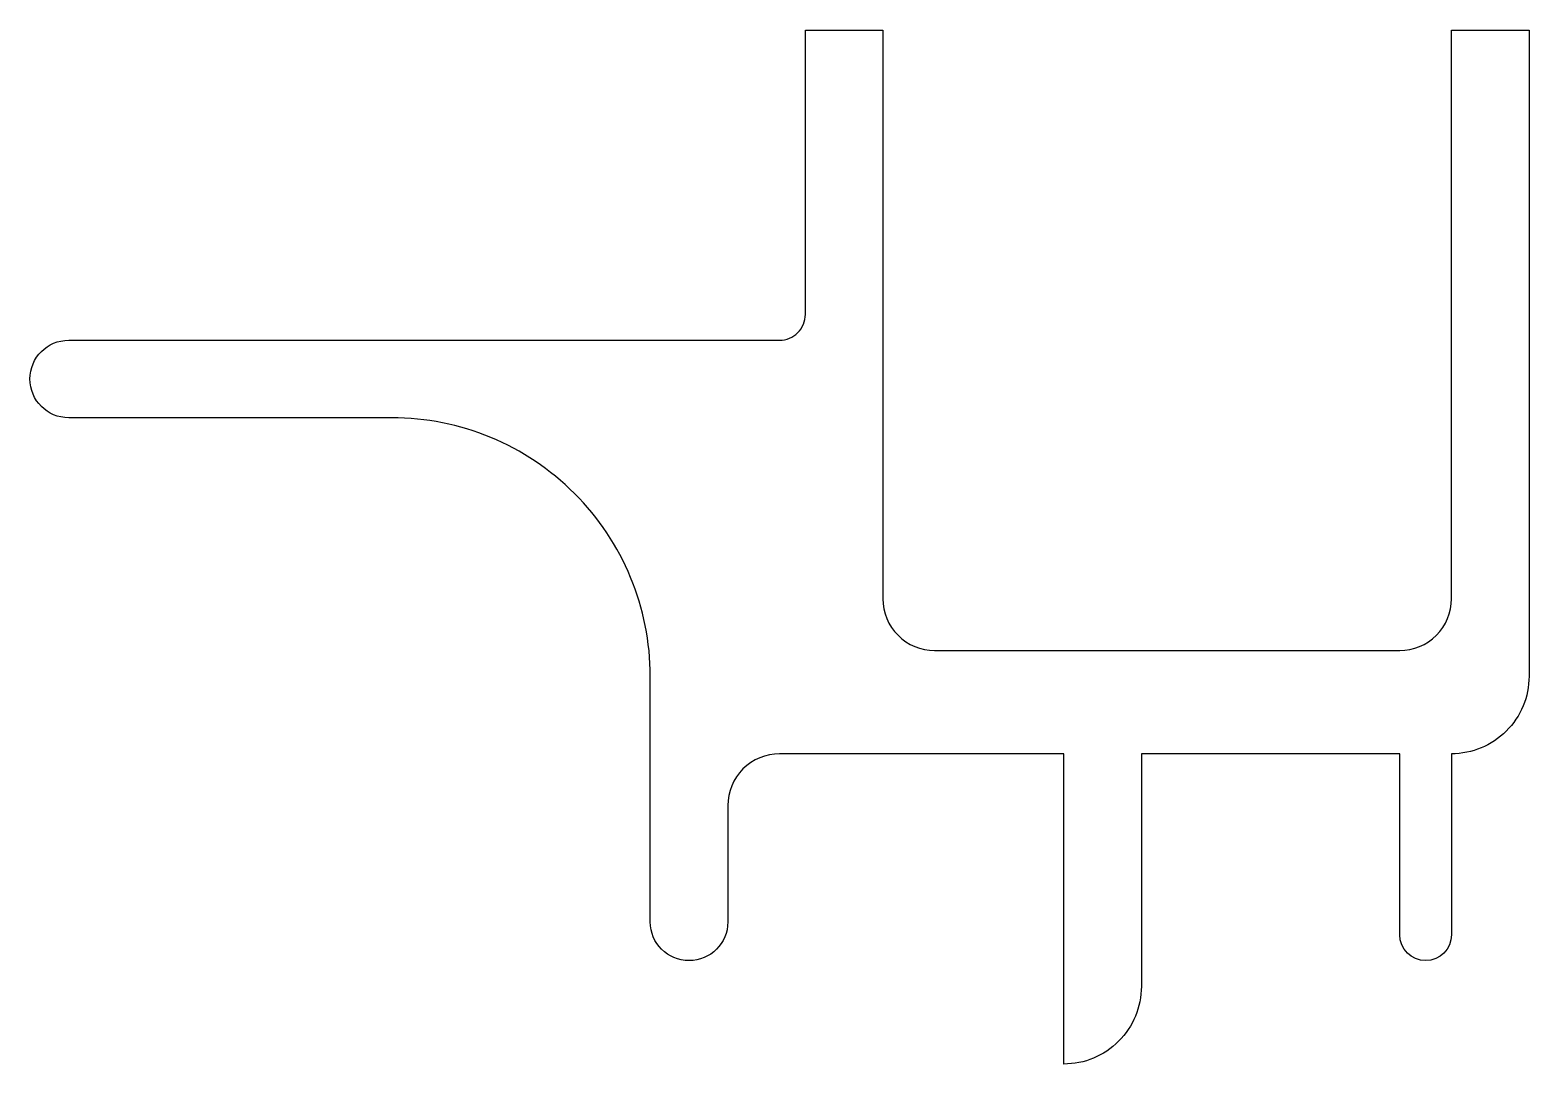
# Model space of a CAD drawing. Extents: x 250 to 279, y 253 to 273.
import ezdxf

# ---------------------------------------------------------------- set-up
doc = ezdxf.new("R2010")
doc.units = 0
doc.layers.add('ANA', color=220, linetype='CONTINUOUS')

msp = doc.modelspace()

# ---------------------------------------------------------------- linework, layer by layer
at = {"layer": 'ANA'}
msp.add_lwpolyline([(266.545, 261.982, 0.414214), (267.545, 260.982), (276.545, 260.982, 0.414214), (277.545, 261.982), (277.545, 272.982), (279.045, 272.982), (279.045, 260.482, -0.414214), (277.545, 258.982), (277.545, 255.482, -1), (276.545, 255.482), (276.545, 258.982), (271.545, 258.982), (271.545, 254.482, -0.414214), (270.045, 252.982), (270.045, 258.982), (264.545, 258.982, 0.414214), (263.545, 257.982), (263.545, 255.732, -1), (262.045, 255.732), (262.045, 260.482, 0.414214), (257.045, 265.482), (250.795, 265.482, -1), (250.795, 266.982), (264.545, 266.982, 0.414214), (265.045, 267.482), (265.045, 272.982), (266.545, 272.982)], format="xyb", close=True, dxfattribs=at)

doc.saveas('drawing.dxf')
